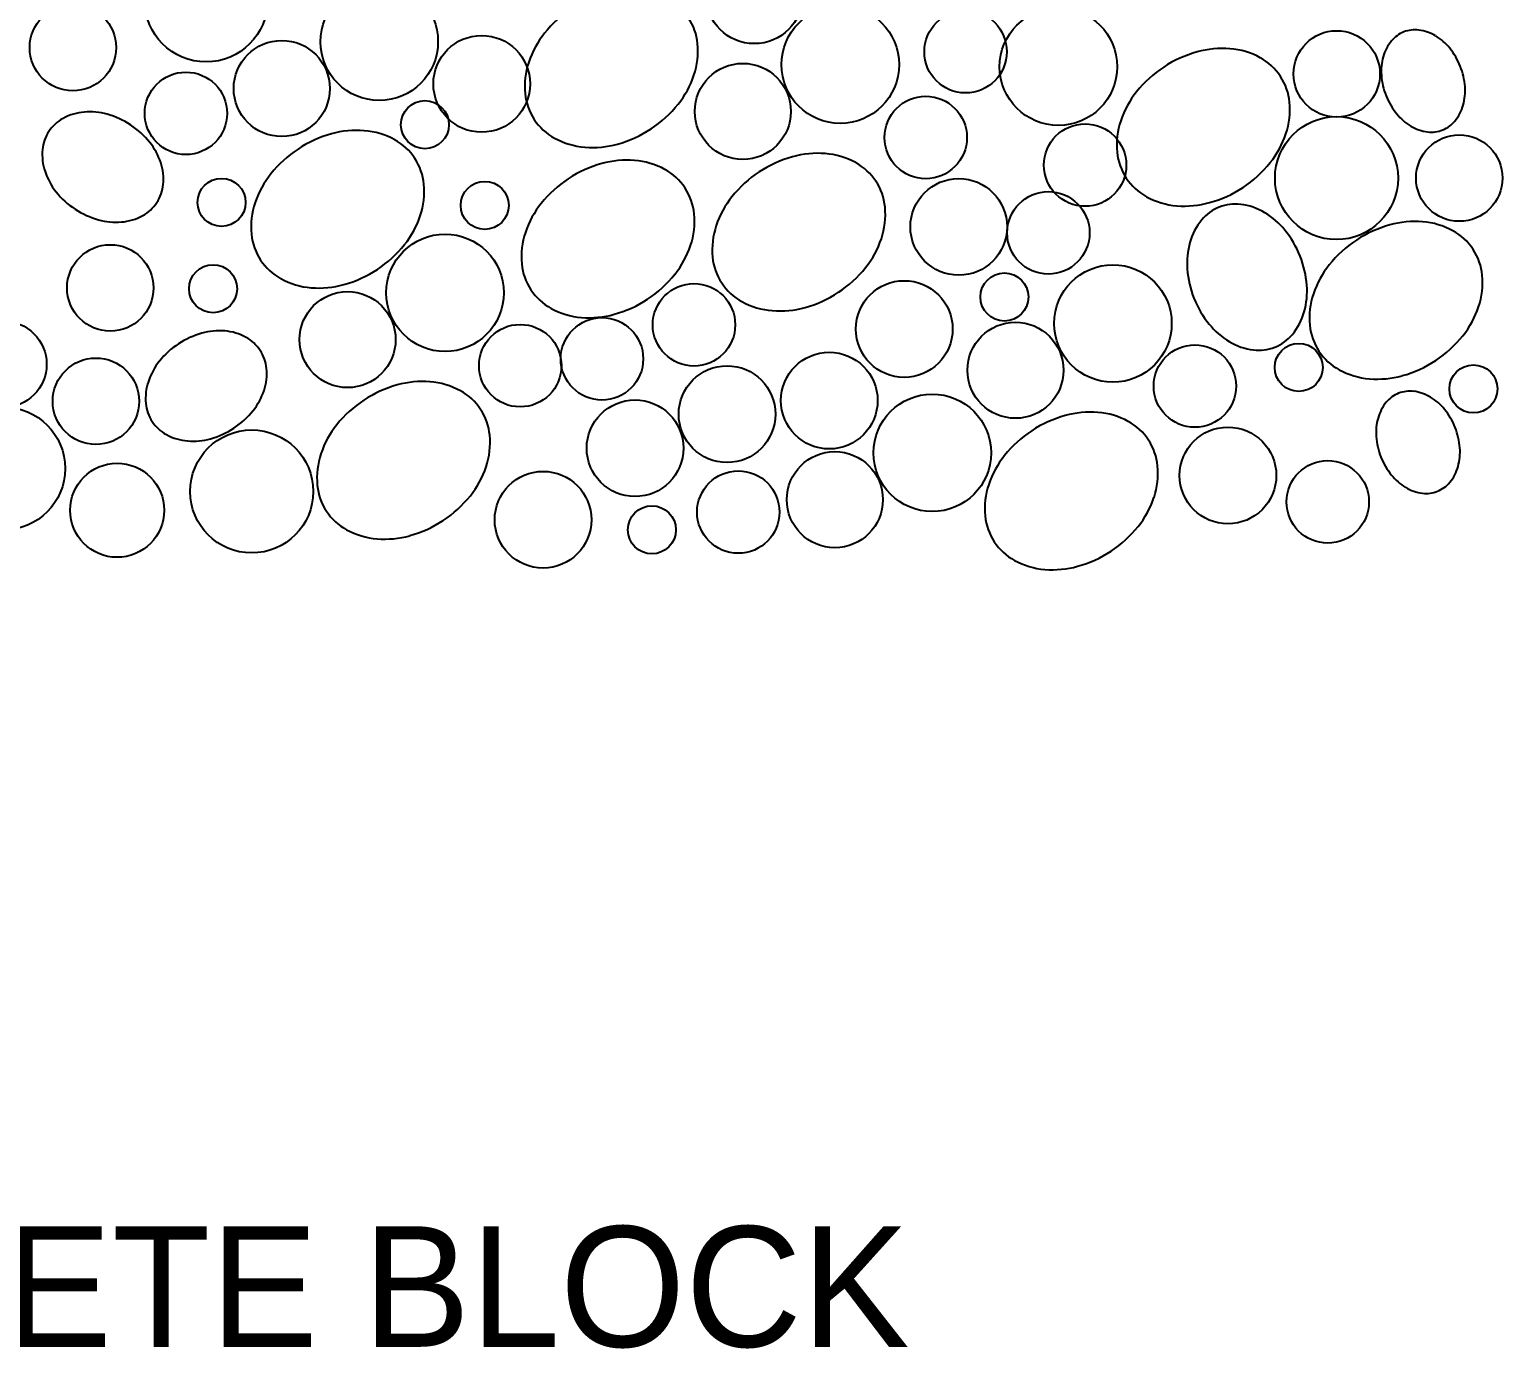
# Paper-space layout 'ESC' of a CAD drawing. Header units: feet, sheet in inches. Extents: x -1.2 to 33.8, y 0.1 to 22.9.
# Drawn here: x 23.706 to 24.389, y 5.222 to 5.833 of the extents above; entities that cross this region are included whole.
import ezdxf

# ---------------------------------------------------------------- set-up
doc = ezdxf.new("R2010")
doc.units = ezdxf.units.FT
doc.header["$MEASUREMENT"] = 0
doc.layers.add('TBLK', color=7, linetype='Continuous')
doc.styles.add('LEROY', font='leroy.shx')

# ---------------------------------------------------------------- blocks, each defined once
blk = doc.blocks.new('ESC DET')
at = {"layer": 'TBLK'}
for centre, radius in [((25.44098, 6.35481), 0.02848), ((25.69484, 6.3572), 0.02239), ((25.52115, 6.3357), 0.0272), ((25.37929, 6.33298), 0.02001), ((25.73466, 6.32509), 0.0272), ((25.83565, 6.32415), 0.0272), ((25.79265, 6.33108), 0.01908), ((25.5686, 6.3162), 0.02239), ((25.96452, 6.3208), 0.02001), ((25.47602, 6.31403), 0.02224), ((25.68952, 6.30343), 0.02224), ((25.43165, 6.30254), 0.01908), ((25.7742, 6.29136), 0.01908), ((25.54231, 6.2973), 0.01112), ((25.84801, 6.27859), 0.01908), ((25.96443, 6.27255), 0.02848), ((26.0213, 6.27257), 0.02001), ((25.44814, 6.26132), 0.01112), ((25.57001, 6.25993), 0.01112), ((25.78951, 6.24997), 0.02239), ((25.831, 6.24721), 0.01908), ((25.39661, 6.22172), 0.02001), ((25.55162, 6.21945), 0.0272), ((25.44421, 6.22134), 0.01112), ((25.81065, 6.21751), 0.01112), ((25.86089, 6.20525), 0.0272), ((25.6669, 6.20463), 0.01908), ((25.76426, 6.20267), 0.02239), ((25.50649, 6.19778), 0.02224), ((25.6243, 6.18887), 0.01908), ((25.34713, 6.18635), 0.02001), ((25.58643, 6.18571), 0.01908), ((25.81576, 6.18359), 0.02224), ((25.89885, 6.17625), 0.01908), ((25.94693, 6.18488), 0.01112), ((25.38995, 6.16923), 0.02001), ((25.72955, 6.16955), 0.02239), ((25.68221, 6.16325), 0.02239), ((26.02784, 6.17495), 0.01112), ((25.34722, 6.13809), 0.02848), ((25.63961, 6.14748), 0.02239), ((25.77726, 6.14533), 0.0272), ((25.46209, 6.12747), 0.02848), ((25.91416, 6.13486), 0.02239), ((25.39978, 6.11874), 0.02176), ((25.73213, 6.12367), 0.02224), ((25.96039, 6.12264), 0.01908), ((25.59701, 6.11436), 0.02239), ((25.68742, 6.11791), 0.01908), ((25.64741, 6.10969), 0.01112)]:
    blk.add_circle(centre, radius, dxfattribs=at)
for centre, radius, start, end in [((25.64037, 6.30545), 0.05467, 123.40832, 141.3155), ((25.64242, 6.33232), 0.02628, 5.44125, 33.40832), ((25.63181, 6.31231), 0.0437, 141.3155, 161.36624), ((26.00079, 6.32704), 0.01418, 111.68828, 140.34335), ((26.00079, 6.32704), 0.01418, 83.03321, 111.68828), ((26.00011, 6.32147), 0.01979, 58.84993, 83.03321), ((25.99736, 6.31692), 0.02511, 39.11893, 58.84993), ((25.63346, 6.33146), 0.03529, 341.36624, 5.44125), ((25.9145, 6.27833), 0.05467, 105.50114, 123.40832), ((25.91157, 6.2889), 0.0437, 85.4504, 105.50114), ((25.91223, 6.29729), 0.03529, 61.37539, 85.4504), ((26.00511, 6.32346), 0.01979, 140.34335, 164.52663), ((25.99193, 6.31251), 0.0321, 21.68828, 39.11893), ((25.62384, 6.315), 0.03529, 161.36624, 185.44125), ((25.9145, 6.27833), 0.05467, 123.40832, 141.3155), ((25.91655, 6.30519), 0.02628, 33.40832, 61.37539), ((26.01023, 6.32204), 0.02511, 164.52663, 184.25764), ((25.99193, 6.31251), 0.0321, 4.25764, 21.68828), ((25.62549, 6.33415), 0.0437, 321.3155, 341.36624), ((25.91655, 6.30519), 0.02628, 5.44125, 33.40832), ((26.0172, 6.32256), 0.0321, 184.25764, 201.68828), ((25.61488, 6.31415), 0.02628, 185.44125, 213.40832), ((25.90593, 6.28518), 0.0437, 141.3155, 161.36624), ((26.0172, 6.32256), 0.0321, 201.68828, 219.11893), ((25.99891, 6.31303), 0.02511, 344.52663, 4.25764), ((25.38655, 6.27851), 0.0247, 94.5496, 118.62461), ((25.38701, 6.27264), 0.03059, 74.49886, 94.5496), ((25.61692, 6.34101), 0.05467, 303.40832, 321.3155), ((25.90758, 6.30433), 0.03529, 341.36624, 5.44125), ((26.00403, 6.31161), 0.01979, 320.34335, 344.52663), ((25.38353, 6.28404), 0.0184, 118.62461, 146.59168), ((25.38496, 6.26524), 0.03827, 56.59168, 74.49886), ((25.38496, 6.26524), 0.03827, 38.6845, 56.59168), ((25.61488, 6.31415), 0.02628, 213.40832, 241.37539), ((25.89796, 6.28787), 0.03529, 161.36624, 185.44125), ((26.01178, 6.31815), 0.02511, 219.11893, 238.84993), ((26.00903, 6.3136), 0.01979, 238.84993, 263.03321), ((26.00835, 6.30803), 0.01418, 291.68828, 320.34335), ((25.38353, 6.28404), 0.0184, 146.59168, 174.55875), ((25.51366, 6.24037), 0.05467, 105.50114, 123.40832), ((25.51072, 6.25095), 0.0437, 85.4504, 105.50114), ((25.51139, 6.25933), 0.03529, 61.37539, 85.4504), ((25.5157, 6.26723), 0.02628, 33.40832, 61.37539), ((25.61919, 6.32205), 0.03529, 241.37539, 265.4504), ((25.61692, 6.34101), 0.05467, 285.50114, 303.40832), ((25.89961, 6.30702), 0.0437, 321.3155, 341.36624), ((26.00835, 6.30803), 0.01418, 263.03321, 291.68828), ((25.3898, 6.28345), 0.0247, 174.55875, 198.63376), ((25.39096, 6.27004), 0.03059, 18.63376, 38.6845), ((25.51366, 6.24037), 0.05467, 123.40832, 141.3155), ((25.61986, 6.33044), 0.0437, 265.4504, 285.50114), ((25.72716, 6.22977), 0.05467, 105.50114, 123.40832), ((25.72423, 6.24034), 0.0437, 85.4504, 105.50114), ((25.72489, 6.24873), 0.03529, 61.37539, 85.4504), ((25.889, 6.28702), 0.02628, 185.44125, 213.40832), ((25.39654, 6.27192), 0.0247, 354.55875, 18.63376), ((25.5157, 6.26723), 0.02628, 5.44125, 33.40832), ((25.6388, 6.22661), 0.05467, 105.50114, 123.40832), ((25.63586, 6.23719), 0.0437, 85.4504, 105.50114), ((25.63653, 6.24557), 0.03529, 61.37539, 85.4504), ((25.64084, 6.25348), 0.02628, 33.40832, 61.37539), ((25.72921, 6.25663), 0.02628, 33.40832, 61.37539), ((25.89105, 6.31388), 0.05467, 303.40832, 321.3155), ((25.39538, 6.28533), 0.03059, 198.63376, 218.6845), ((25.40281, 6.27133), 0.0184, 326.59168, 354.55875), ((25.50509, 6.24723), 0.0437, 141.3155, 161.36624), ((25.50674, 6.26638), 0.03529, 341.36624, 5.44125), ((25.6388, 6.22661), 0.05467, 123.40832, 141.3155), ((25.72716, 6.22977), 0.05467, 123.40832, 141.3155), ((25.72921, 6.25663), 0.02628, 5.44125, 33.40832), ((25.889, 6.28702), 0.02628, 213.40832, 241.37539), ((25.40138, 6.29013), 0.03827, 218.6845, 236.59168), ((25.64084, 6.25348), 0.02628, 5.44125, 33.40832), ((25.71859, 6.23663), 0.0437, 141.3155, 161.36624), ((25.89331, 6.29492), 0.03529, 241.37539, 265.4504), ((25.89105, 6.31388), 0.05467, 285.50114, 303.40832), ((25.40138, 6.29013), 0.03827, 236.59168, 254.49886), ((25.39979, 6.27686), 0.0247, 274.5496, 298.62461), ((25.40281, 6.27133), 0.0184, 298.62461, 326.59168), ((25.49712, 6.24992), 0.03529, 161.36624, 185.44125), ((25.63023, 6.23347), 0.0437, 141.3155, 161.36624), ((25.63188, 6.25262), 0.03529, 341.36624, 5.44125), ((25.72024, 6.25578), 0.03529, 341.36624, 5.44125), ((25.89398, 6.30331), 0.0437, 265.4504, 285.50114), ((25.9176, 6.24028), 0.02026, 111.68828, 140.34335), ((25.9176, 6.24028), 0.02026, 83.03321, 111.68828), ((25.91663, 6.23232), 0.02828, 58.84993, 83.03321), ((25.91271, 6.22583), 0.03587, 39.11893, 58.84993), ((25.39933, 6.28273), 0.03059, 254.49886, 274.5496), ((25.49877, 6.26907), 0.0437, 321.3155, 341.36624), ((25.71062, 6.23931), 0.03529, 161.36624, 185.44125), ((25.92378, 6.23516), 0.02828, 140.34335, 164.52663), ((25.90495, 6.21952), 0.04586, 21.68828, 39.11893), ((26.00372, 6.1982), 0.05467, 105.50114, 123.40832), ((26.00079, 6.20878), 0.0437, 85.4504, 105.50114), ((26.00146, 6.21716), 0.03529, 61.37539, 85.4504), ((25.48816, 6.24906), 0.02628, 185.44125, 213.40832), ((25.4902, 6.27593), 0.05467, 303.40832, 321.3155), ((25.62226, 6.23616), 0.03529, 161.36624, 185.44125), ((25.71227, 6.25846), 0.0437, 321.3155, 341.36624), ((25.93109, 6.23314), 0.03587, 164.52663, 184.25764), ((26.00372, 6.1982), 0.05467, 123.40832, 141.3155), ((26.00577, 6.22507), 0.02628, 33.40832, 61.37539), ((25.62391, 6.25531), 0.0437, 321.3155, 341.36624), ((25.70166, 6.23846), 0.02628, 185.44125, 213.40832), ((25.90495, 6.21952), 0.04586, 4.25764, 21.68828), ((26.00577, 6.22507), 0.02628, 5.44125, 33.40832), ((25.48816, 6.24906), 0.02628, 213.40832, 241.37539), ((25.4902, 6.27593), 0.05467, 285.50114, 303.40832), ((25.6133, 6.23531), 0.02628, 185.44125, 213.40832), ((25.61534, 6.26217), 0.05467, 303.40832, 321.3155), ((25.70371, 6.26532), 0.05467, 303.40832, 321.3155), ((25.94105, 6.23388), 0.04586, 184.25764, 201.68828), ((25.99516, 6.20506), 0.0437, 141.3155, 161.36624), ((25.49247, 6.25697), 0.03529, 241.37539, 265.4504), ((25.49314, 6.26535), 0.0437, 265.4504, 285.50114), ((25.70166, 6.23846), 0.02628, 213.40832, 241.37539), ((25.91492, 6.22026), 0.03587, 344.52663, 4.25764), ((25.99681, 6.22421), 0.03529, 341.36624, 5.44125), ((25.6133, 6.23531), 0.02628, 213.40832, 241.37539), ((25.61534, 6.26217), 0.05467, 285.50114, 303.40832), ((25.70597, 6.24636), 0.03529, 241.37539, 265.4504), ((25.70371, 6.26532), 0.05467, 285.50114, 303.40832), ((25.94105, 6.23388), 0.04586, 201.68828, 219.11893), ((25.98719, 6.20775), 0.03529, 161.36624, 185.44125), ((25.61761, 6.24321), 0.03529, 241.37539, 265.4504), ((25.61828, 6.25159), 0.0437, 265.4504, 285.50114), ((25.70664, 6.25475), 0.0437, 265.4504, 285.50114), ((25.92223, 6.21824), 0.02828, 320.34335, 344.52663), ((25.98884, 6.2269), 0.0437, 321.3155, 341.36624), ((25.44923, 6.16386), 0.03827, 105.50114, 123.40832), ((25.44718, 6.17127), 0.03059, 85.4504, 105.50114), ((25.44764, 6.17714), 0.0247, 61.37539, 85.4504), ((25.9333, 6.22758), 0.03587, 219.11893, 238.84993), ((25.97823, 6.2069), 0.02628, 185.44125, 213.40832), ((25.44923, 6.16386), 0.03827, 123.40832, 141.3155), ((25.45066, 6.18267), 0.0184, 33.40832, 61.37539), ((25.92938, 6.22108), 0.02828, 238.84993, 263.03321), ((25.9284, 6.21312), 0.02026, 263.03321, 291.68828), ((25.9284, 6.21312), 0.02026, 291.68828, 320.34335), ((25.98027, 6.23376), 0.05467, 303.40832, 321.3155), ((25.44323, 6.16867), 0.03059, 141.3155, 161.36624), ((25.45066, 6.18267), 0.0184, 5.44125, 33.40832), ((25.97823, 6.2069), 0.02628, 213.40832, 241.37539), ((25.98027, 6.23376), 0.05467, 285.50114, 303.40832), ((25.44439, 6.18207), 0.0247, 341.36624, 5.44125), ((25.98254, 6.2148), 0.03529, 241.37539, 265.4504), ((25.98321, 6.22318), 0.0437, 265.4504, 285.50114), ((25.43765, 6.17055), 0.0247, 161.36624, 185.44125), ((25.43881, 6.18395), 0.03059, 321.3155, 341.36624), ((25.54412, 6.12412), 0.05467, 105.50114, 123.40832), ((25.54119, 6.13469), 0.0437, 85.4504, 105.50114), ((25.54186, 6.14308), 0.03529, 61.37539, 85.4504), ((25.54617, 6.15098), 0.02628, 33.40832, 61.37539), ((25.99841, 6.15974), 0.01418, 83.03321, 111.68828), ((25.99773, 6.15418), 0.01979, 58.84993, 83.03321), ((25.43138, 6.16995), 0.0184, 185.44125, 213.40832), ((25.54412, 6.12412), 0.05467, 123.40832, 141.3155), ((26.00273, 6.15616), 0.01979, 140.34335, 164.52663), ((25.99841, 6.15974), 0.01418, 111.68828, 140.34335), ((25.99498, 6.14963), 0.02511, 39.11893, 58.84993), ((25.43138, 6.16995), 0.0184, 213.40832, 241.37539), ((25.43281, 6.18875), 0.03827, 303.40832, 321.3155), ((25.54617, 6.15098), 0.02628, 5.44125, 33.40832), ((25.85339, 6.10993), 0.05467, 105.50114, 123.40832), ((25.85046, 6.1205), 0.0437, 85.4504, 105.50114), ((25.85112, 6.12889), 0.03529, 61.37539, 85.4504), ((25.85544, 6.13679), 0.02628, 33.40832, 61.37539), ((26.00785, 6.15475), 0.02511, 164.52663, 184.25764), ((25.98955, 6.14522), 0.0321, 21.68828, 39.11893), ((25.4344, 6.17548), 0.0247, 241.37539, 265.4504), ((25.43281, 6.18875), 0.03827, 285.50114, 303.40832), ((25.53556, 6.13098), 0.0437, 141.3155, 161.36624), ((25.53721, 6.15013), 0.03529, 341.36624, 5.44125), ((25.85339, 6.10993), 0.05467, 123.40832, 141.3155), ((26.01482, 6.15527), 0.0321, 184.25764, 201.68828), ((25.98955, 6.14522), 0.0321, 4.25764, 21.68828), ((25.43486, 6.18135), 0.03059, 265.4504, 285.50114), ((25.85544, 6.13679), 0.02628, 5.44125, 33.40832), ((25.99653, 6.14573), 0.02511, 344.52663, 4.25764), ((25.52759, 6.13367), 0.03529, 161.36624, 185.44125), ((25.84482, 6.11679), 0.0437, 141.3155, 161.36624), ((25.84648, 6.13594), 0.03529, 341.36624, 5.44125), ((26.01482, 6.15527), 0.0321, 201.68828, 219.11893), ((25.52924, 6.15282), 0.0437, 321.3155, 341.36624), ((26.0094, 6.15085), 0.02511, 219.11893, 238.84993), ((26.00165, 6.14432), 0.01979, 320.34335, 344.52663), ((25.51862, 6.13281), 0.02628, 185.44125, 213.40832), ((25.83685, 6.11947), 0.03529, 161.36624, 185.44125), ((26.00665, 6.14631), 0.01979, 238.84993, 263.03321), ((26.00597, 6.14074), 0.01418, 263.03321, 291.68828), ((26.00597, 6.14074), 0.01418, 291.68828, 320.34335), ((25.52067, 6.15968), 0.05467, 303.40832, 321.3155), ((25.8385, 6.13862), 0.0437, 321.3155, 341.36624), ((25.51862, 6.13281), 0.02628, 213.40832, 241.37539), ((25.52067, 6.15968), 0.05467, 285.50114, 303.40832), ((25.82789, 6.11862), 0.02628, 185.44125, 213.40832), ((25.52294, 6.14071), 0.03529, 241.37539, 265.4504), ((25.5236, 6.1491), 0.0437, 265.4504, 285.50114), ((25.82994, 6.14548), 0.05467, 303.40832, 321.3155), ((25.82789, 6.11862), 0.02628, 213.40832, 241.37539), ((25.82994, 6.14548), 0.05467, 285.50114, 303.40832), ((25.8322, 6.12652), 0.03529, 241.37539, 265.4504), ((25.83287, 6.13491), 0.0437, 265.4504, 285.50114)]:
    blk.add_arc(centre, radius, start, end, dxfattribs=at)
at = {"layer": 'TBLK', "style": 'LEROY'}
blk.add_text('CONCRETE BLOCK', height=0.0558276, dxfattribs=at).set_placement((25.07388, 5.73139))

psp = doc.layouts.new('ESC')

# ---------------------------------------------------------------- block references
psp.add_blockref('ESC DET', (-1.65273, -0.50872))

doc.saveas('drawing.dxf')
